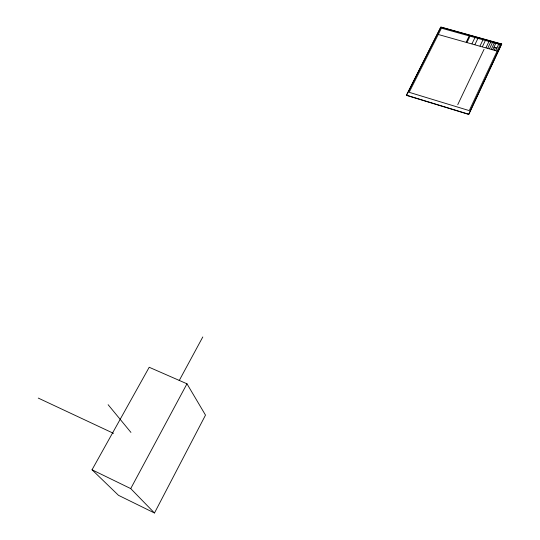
<?xml version="1.0" encoding="UTF-8"?>
<svg xmlns="http://www.w3.org/2000/svg" width="540" height="540" viewBox="0 0 540 540"><rect width="100%" height="100%" fill="white"/><g stroke="black" fill="none" stroke-linecap="round" stroke-linejoin="round"><path stroke-width="0.81" d="M494.309 50.017L495.47 47.554M495.781 50.429L498.596 44.428M491.346 49.181L494.174 43.193M492.845 49.606L495.666 43.612M487.796 48.181L490.631 42.201M489.571 48.681L492.399 42.7M457.745 104.686L484.076 49.288M486.027 47.682L488.862 41.708M480.026 45.988L482.875 40.034M482.429 46.67L485.271 40.703M474.95 44.557L477.812 38.617M472.001 43.727L474.863 37.793M466.27 42.113L469.152 36.194M466.952 42.302L469.827 36.383M154.474 513L205.497 415.118L186.975 383.798L149.202 367.268L92.036 469.78L118.483 495.315L154.474 513L130.721 488.599L92.036 469.78M130.721 488.599L186.975 383.798M179.179 380.619L202.804 336.947M468.194 38.165L468.869 38.354M494.006 47.142L496.935 47.966M467.235 40.136L467.91 40.325M438.271 34.486L497.131 51.091M38.259 398.081L113.501 433.343M108.128 404.71L130.936 432.419M500.175 44.597L469.26 110.619L409.171 92.306L441.443 28.175L500.175 44.597M501.458 44.132L468.686 114.21L406.634 95.222L440.897 27.216L501.458 44.132M501.741 44.03L468.815 114.446L406.343 95.33L440.775 27L501.741 44.03"/></g></svg>
